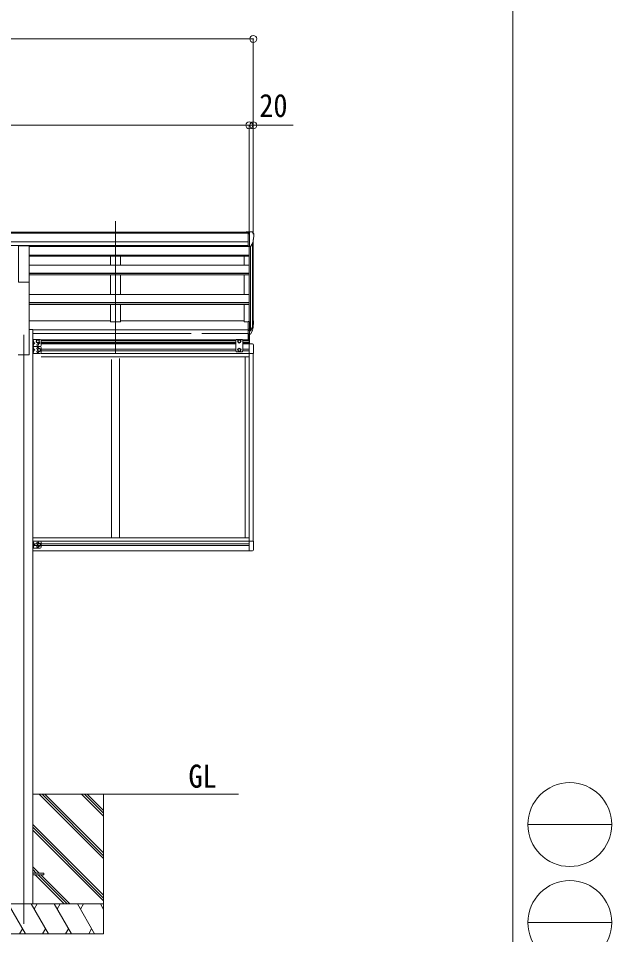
# Model space of a CAD drawing. Units: millimetres at full size, sheet at 1:35; details may follow other scales. Extents: x -9783 to 9892, y -6828 to 6752.
# Drawn here: x 6919 to 9892, y -1814 to 2773 of the extents above; entities that cross this region are included whole.
import ezdxf
from ezdxf.enums import TextEntityAlignment as Align

# ---------------------------------------------------------------- set-up
doc = ezdxf.new("R2010")
doc.units = ezdxf.units.MM
doc.header["$LTSCALE"] = 35
doc.header["$PDMODE"] = 32
doc.header["$PDSIZE"] = 35
for name, color, linetype, lineweight in [('0-0_0', 7, 'Continuous', 9), ('0-1_本体', 4, 'Continuous', 9), ('0-2_部品', 7, 'Continuous', 9), ('0-8_PARTS2', 2, 'Continuous', 9), ('0-A_寸法', 4, 'Continuous', 9), ('1-1_GLASS', 4, 'Continuous', 9), ('1-2_GLASS_SEAL', 7, 'Continuous', 9), ('F-0_240', 7, 'Continuous', 9)]:
    doc.layers.add(name, color=color, linetype=linetype, lineweight=lineweight)
doc.styles.add('ＭＳ ゴシック', font='')
doc.styles.get('ＭＳ ゴシック').set_extended_font_data('MS Gothic')

msp = doc.modelspace()

# ---------------------------------------------------------------- linework, layer by layer
at = {"layer": '0-0_0'}
for p, q in [((8022.11, -1110.56), (6991.31, -1110.56)), ((7346.11, -1433.02), (7023.65, -1110.56)), ((7346.11, -1418.88), (7037.79, -1110.56)), ((7346.11, -1404.74), (7051.93, -1110.56)), ((7346.11, -1220.89), (7235.78, -1110.56)), ((7346.11, -1206.75), (7249.92, -1110.56)), ((7346.11, -1192.61), (7264.07, -1110.56)), ((7346.11, -1110.56), (7346.11, -1810.56)), ((7346.11, -1616.87), (6991.31, -1262.07)), ((7346.11, -1631.01), (6991.31, -1276.21)), ((7346.11, -1645.16), (6991.31, -1290.36)), ((7023.17, -1506.06), (6991.31, -1474.2)), ((7009.03, -1506.06), (6991.31, -1488.35)), ((6994.89, -1506.06), (6991.31, -1502.49)), ((7149.39, -1660.56), (7003.89, -1515.06)), ((7163.53, -1660.56), (7018.03, -1515.06)), ((7177.67, -1660.56), (7032.17, -1515.06)), ((6546.11, -1660.56), (7346.11, -1660.56)), ((6954.96, -1810.56), (6868.35, -1660.56)), ((7070.43, -1810.56), (6983.82, -1660.56)), ((6998.82, -1686.54), (7013.83, -1660.56)), ((7185.9, -1810.56), (7099.29, -1660.56)), ((7114.29, -1686.54), (7129.3, -1660.56)), ((7301.37, -1810.56), (7214.76, -1660.56)), ((7229.76, -1686.54), (7244.76, -1660.56)), ((7346.11, -1688.06), (7330.23, -1660.56)), ((6939.96, -1784.58), (6924.96, -1810.56)), ((7055.43, -1784.58), (7040.43, -1810.56)), ((7170.9, -1784.58), (7155.9, -1810.56)), ((7286.37, -1784.58), (7271.37, -1810.56)), ((7346.11, -1810.56), (6546.11, -1810.56))]:
    msp.add_line(p, q, dxfattribs=at)
at = {"layer": '0-1_本体'}
for p, q in [((8069.61, 1702.42), (2722.61, 1702.42)), ((8069.61, 1697.07), (2722.61, 1697.07)), ((8069.61, 1653.54), (2722.61, 1653.54)), ((8096.11, 1250.3), (8096.11, 1665.67)), ((8069.61, 1635.87), (2722.61, 1635.87)), ((6973.61, 1633.5), (8069.61, 1633.5)), ((6973.61, 1630.35), (8076.11, 1630.35)), ((7381.11, 1630.35), (7381.11, 1633.5)), ((7431.11, 1630.35), (7431.11, 1633.5)), ((8051.11, 1633.5), (8051.11, 1630.35)), ((8076.11, 1631.04), (8076.11, 1254.73)), ((8082.11, 1631.51), (8082.11, 1210.3)), ((8091.83, 1646.87), (8091.83, 1228.3)), ((6973.61, 1586.87), (8076.11, 1586.87)), ((6973.61, 1582.79), (8076.11, 1582.79)), ((7381.11, 1537.64), (7381.11, 1582.79)), ((7431.11, 1537.64), (7431.11, 1582.79)), ((8051.11, 1582.76), (8051.11, 1537.77)), ((6973.61, 1537.64), (8076.11, 1537.64)), ((6973.61, 1089.44), (6973.61, 1502.08)), ((6973.61, 1496.9), (8076.11, 1496.9)), ((6973.61, 1495.41), (8076.11, 1495.41)), ((6973.61, 1488.62), (8076.11, 1488.62)), ((7381.11, 1390.33), (7381.11, 1488.62)), ((7431.11, 1390.33), (7431.11, 1488.62)), ((8051.11, 1488.59), (8051.11, 1390.33)), ((6973.51, 1390.33), (8076.11, 1390.33)), ((6973.45, 1351.12), (8076.11, 1351.12)), ((6973.51, 1339.98), (8076.11, 1339.98)), ((6973.53, 1349.64), (8076.11, 1349.64)), ((7381.11, 1339.98), (7381.11, 1253.91)), ((7431.11, 1339.98), (7431.11, 1253.91)), ((8051.11, 1340.07), (8051.11, 1253.91)), ((6973.38, 1258.71), (7381.11, 1258.71)), ((6973.38, 1258.71), (7381.11, 1258.71)), ((7431.11, 1253.91), (7381.11, 1253.91)), ((8051.11, 1258.71), (7431.11, 1258.71)), ((8069.61, 1253.91), (8051.11, 1253.91)), ((6991.31, 1215.82), (6973.61, 1215.82)), ((6991.31, 1215.82), (6991.31, -1660.56)), ((8069.61, 1214.58), (6991.31, 1214.58)), ((8069.61, 1213.22), (6991.31, 1213.22)), ((7784.11, 1195.84), (6991.31, 1195.84)), ((8069.61, 1195.84), (7838.11, 1195.84)), ((6973.87, 1089.44), (6918.87, 1089.44))]:
    msp.add_line(p, q, dxfattribs=at)
at = {"layer": '0-2_部品'}
for p, q in [((8070.01, 1704.02), (8060.01, 1703.93)), ((8060.01, 1702.42), (8060.01, 1703.93)), ((8070.01, 1632.04), (8070.01, 1704.02)), ((8088.51, 1704.02), (8070.01, 1704.02)), ((8076.51, 1631.04), (8076.51, 1704.02)), ((8088.51, 1704.02), (8090.84, 1703.88)), ((8091.6, 1703.45), (8095.67, 1697.65)), ((8098.51, 1694.65), (8098.51, 1694.02)), ((6974.01, 1634.15), (6919.01, 1634.15)), ((6919.01, 1453.22), (6919.01, 1634.15)), ((6974.01, 1453.22), (6974.01, 1634.15)), ((8070.01, 1632.04), (8076.51, 1632.04)), ((8076.51, 1631.04), (8081.72, 1631.36)), ((8084.14, 1632.85), (8093.41, 1648.92)), ((6974.01, 1453.22), (6919.01, 1453.22)), ((8070.01, 1254.73), (8070.01, 1193.67)), ((8070.01, 1254.73), (8076.51, 1254.73)), ((8076.51, 1254.73), (8076.51, 1192.85)), ((8070.01, 1216.42), (8076.51, 1216.42)), ((8070.01, 1211.02), (8076.51, 1211.02)), ((8070.01, 1193.67), (8076.51, 1193.67)), ((8076.51, 1210.02), (8081.65, 1210.02)), ((8076.51, 1208.02), (8081.36, 1208.02)), ((8076.51, 1192.85), (8081.36, 1192.85)), ((8082.95, 1210.77), (8092.7, 1229.19)), ((8094.12, 1228.69), (8083.96, 1209.52)), ((8091.53, 1211.84), (8083.96, 1194.35))]:
    msp.add_line(p, q, dxfattribs=at)
at = {"layer": '0-2_部品', "color": 4}
for p, q in [((6991.31, -1506.06), (7046.11, -1506.06)), ((7046.11, -1506.06), (7046.11, -1515.06)), ((6991.31, -1515.06), (7046.11, -1515.06))]:
    msp.add_line(p, q, dxfattribs=at)
at = {"layer": '0-2_部品'}
for centre, radius, start, end in [((8090.78, 1702.88), 1, 35, 86.5), ((8095.51, 1694.65), 3, 0, 87), ((7896.51, 1694.02), 202, 347.09739, 0), ((8081.54, 1634.35), 3, 273.5, 330), ((7963.29, 1247.92), 133.22, 344.28698, 356.72013), ((8008.56, 1255.14), 88.05, 342.78929, 2.77608), ((8007.85, 1250.86), 89.07, 345.58812, 5.50424), ((8081.36, 1211.02), 3, 270, 330), ((8081.36, 1195.85), 3, 270, 330), ((8081.65, 1211.52), 1.5, 270, 330)]:
    msp.add_arc(centre, radius, start, end, dxfattribs=at)
at = {"layer": '0-8_PARTS2'}
for p, q in [((7406.11, 1095.64), (7406.11, 1758.17)), ((6946.11, 1189.44), (6946.11, -1760.56))]:
    msp.add_line(p, q, dxfattribs=at)
at = {"layer": '0-A_寸法', "color": 6}
for p, q in [((-2663.89, 2670.12), (8096.11, 2670.12)), ((8096.11, 2670.12), (8096.11, 2237.8)), ((8076.11, 2237.8), (2716.11, 2237.8)), ((8076.11, 2237.8), (8076.11, 1692.17)), ((8076.11, 2237.8), (8076.11, 1692.17)), ((8076.11, 2237.8), (8096.11, 2237.8)), ((8096.11, 2237.8), (8096.11, 1692.17)), ((8096.11, 2237.8), (8296.11, 2237.8))]:
    msp.add_line(p, q, dxfattribs=at)
for p in [(8096.11, 2670.12), (8076.11, 2237.8), (8076.11, 2237.8), (8096.11, 2237.8)]:
    msp.add_point(p, dxfattribs=at)
at = {"layer": '1-1_GLASS'}
for p, q in [((8011.61, 1164.33), (7033.31, 1164.33)), ((8008.61, 1160.83), (7033.31, 1160.83)), ((8008.61, 1151.83), (7033.31, 1151.83)), ((8008.61, 1148.33), (7033.31, 1148.33)), ((8076.11, 1164.33), (8040.61, 1164.33)), ((8076.11, 1160.83), (8043.61, 1160.83)), ((8076.11, 1151.83), (8043.61, 1151.83)), ((8076.11, 1148.33), (8043.61, 1148.33)), ((7033.31, 1143.33), (8008.61, 1143.33)), ((8008.61, 1117.33), (7033.31, 1117.33)), ((8008.61, 1108.33), (7033.31, 1108.33)), ((7834.21, 1117.33), (7834.02, 1117.33)), ((7834.2, 1108.33), (7834.03, 1108.33)), ((8043.61, 1143.33), (8076.11, 1143.33)), ((8076.11, 1117.33), (8043.61, 1117.33)), ((8076.11, 1108.33), (8043.61, 1108.33)), ((8076.11, 1143.82), (8076.11, 107.33)), ((7033.31, 1094.83), (8076.11, 1094.83)), ((7033.31, 1078.83), (8076.11, 1078.83)), ((7386.11, 1065.17), (7386.11, 171.83)), ((7426.11, 1070.72), (7426.11, 171.83)), ((8056.11, 1079.33), (8056.11, 171.83)), ((8096.11, 1094.63), (8096.11, 156.02)), ((8056.11, 242.33), (8056.11, 171.83)), ((8096.11, 257.83), (8096.11, 156.02)), ((8076.11, 171.83), (6991.31, 171.83)), ((8076.11, 155.83), (6991.31, 155.83)), ((8076.11, 142.33), (6991.31, 142.33)), ((8076.11, 133.33), (6991.31, 133.33)), ((8076.11, 107.33), (6991.31, 107.33))]:
    msp.add_line(p, q, dxfattribs=at)
at = {"layer": '1-2_GLASS_SEAL'}
for p, q in [((8070.61, 1164.33), (8070.61, 1193.67)), ((8076.11, 1143.82), (8076.11, 1193.67)), ((8077.61, 1143.82), (8077.61, 1192.85)), ((7028.31, 1165.33), (6991.31, 1165.33)), ((6991.31, 1165.33), (6991.31, 1130.33)), ((6993.43, 1156.83), (6994.06, 1158.01)), ((6993.43, 1156.83), (6994.06, 1155.64)), ((6993.81, 1165.33), (6993.81, 1130.33)), ((6994.31, 1160.83), (6993.81, 1160.74)), ((6993.81, 1160.74), (6993.81, 1152.92)), ((6994.31, 1152.83), (6993.81, 1152.92)), ((6993.81, 1152.83), (7000.81, 1147.83)), ((6994.06, 1158.01), (6996.29, 1159.13)), ((6994.06, 1155.64), (6996.29, 1154.53)), ((6994.31, 1160.83), (6995.11, 1160.69)), ((6994.31, 1152.83), (6994.31, 1160.83)), ((6994.31, 1152.83), (6995.11, 1152.97)), ((7009.81, 1160.08), (7016.31, 1163.83)), ((7009.81, 1152.57), (7009.81, 1160.08)), ((7016.31, 1148.82), (7009.81, 1152.57)), ((7016.31, 1163.83), (7022.81, 1160.08)), ((7022.81, 1152.57), (7016.31, 1148.82)), ((7022.81, 1160.08), (7022.81, 1152.57)), ((7033.31, 1160.33), (7033.31, 1135.33)), ((8012.61, 1165.33), (8008.61, 1161.33)), ((8008.61, 1107.83), (8008.61, 1161.33)), ((8012.61, 1165.33), (8039.61, 1165.33)), ((8026.11, 1163.83), (8019.61, 1160.08)), ((8019.61, 1160.08), (8019.61, 1152.57)), ((8019.61, 1152.57), (8026.11, 1148.82)), ((8032.61, 1160.08), (8026.11, 1163.83)), ((8026.11, 1148.82), (8032.61, 1152.57)), ((8032.61, 1152.57), (8032.61, 1160.08)), ((8039.61, 1165.33), (8043.61, 1161.33)), ((8043.61, 1161.33), (8043.61, 1107.83)), ((7028.31, 1130.33), (6991.31, 1130.33)), ((6991.31, 1130.33), (6991.31, 1095.33)), ((7028.31, 1130.33), (6991.31, 1130.33)), ((6993.43, 1138.83), (6994.06, 1140.01)), ((6993.43, 1138.83), (6994.06, 1137.64)), ((6993.43, 1121.83), (6994.06, 1123.01)), ((6993.43, 1121.83), (6994.06, 1120.64)), ((6993.43, 1103.83), (6994.06, 1105.01)), ((6993.43, 1103.83), (6994.06, 1102.64)), ((6994.31, 1142.83), (6993.81, 1142.74)), ((6993.81, 1142.74), (6993.81, 1134.92)), ((6994.31, 1134.83), (6993.81, 1134.92)), ((6993.81, 1130.33), (6993.81, 1095.33)), ((6994.31, 1125.83), (6993.81, 1125.74)), ((6993.81, 1125.74), (6993.81, 1117.92)), ((6994.31, 1117.83), (6993.81, 1117.92)), ((6993.81, 1117.83), (7000.81, 1112.83)), ((6994.31, 1107.83), (6993.81, 1107.74)), ((6993.81, 1107.74), (6993.81, 1099.92)), ((6994.06, 1140.01), (6996.29, 1141.13)), ((6994.06, 1137.64), (6996.29, 1136.53)), ((6994.06, 1123.01), (6996.29, 1124.13)), ((6994.06, 1120.64), (6996.29, 1119.53)), ((6994.06, 1105.01), (6996.29, 1106.13)), ((6994.06, 1102.64), (6996.29, 1101.53)), ((6994.31, 1142.83), (6995.11, 1142.69)), ((6994.31, 1134.83), (6994.31, 1142.83)), ((6994.31, 1134.83), (6995.11, 1134.97)), ((6994.31, 1125.83), (6995.11, 1125.69)), ((6994.31, 1117.83), (6994.31, 1125.83)), ((6994.31, 1117.83), (6995.11, 1117.97)), ((6994.31, 1107.83), (6995.11, 1107.69)), ((6994.31, 1099.83), (6994.31, 1107.83)), ((7016.81, 1116.58), (7023.31, 1120.33)), ((7016.81, 1109.07), (7016.81, 1116.58)), ((7023.31, 1105.32), (7016.81, 1109.07)), ((7023.31, 1120.33), (7029.81, 1116.58)), ((7029.81, 1109.07), (7023.31, 1105.32)), ((7029.81, 1116.58), (7029.81, 1109.07)), ((7033.31, 1125.33), (7033.31, 1100.33)), ((8012.61, 1103.83), (8008.61, 1107.83)), ((8012.61, 1103.83), (8039.61, 1103.83)), ((8039.61, 1103.83), (8043.61, 1107.83)), ((8076.11, 1143.83), (8091.4, 1143.03)), ((8096.61, 1137.53), (8096.61, 1094.63)), ((7028.31, 1095.33), (6991.31, 1095.33)), ((6994.31, 1099.83), (6993.81, 1099.92)), ((6994.31, 1099.83), (6995.11, 1099.97)), ((8076.11, 1094.63), (8096.61, 1094.63)), ((6991.31, 155.33), (6991.31, 120.33)), ((7028.31, 155.33), (6991.31, 155.33)), ((6993.81, 155.33), (6993.81, 120.33)), ((6994.31, 142.83), (6993.81, 142.92)), ((6993.81, 137.83), (7000.81, 137.83)), ((6994.31, 150.83), (6995.11, 150.69)), ((6994.31, 142.83), (6995.11, 142.97)), ((7033.31, 150.33), (7033.31, 125.33)), ((8076.11, 156.02), (8096.61, 156.02)), ((8096.61, 113.12), (8096.61, 156.02)), ((7028.31, 120.33), (6991.31, 120.33)), ((6994.31, 124.83), (6993.81, 124.92)), ((6994.31, 132.83), (6995.11, 132.69)), ((6994.31, 124.83), (6995.11, 124.97)), ((8076.11, 106.82), (8091.4, 107.62))]:
    msp.add_line(p, q, dxfattribs=at)
for points in [[(6993.81, 1147.83), (7000.81, 1147.83), (6993.81, 1142.83)], [(6993.81, 1112.83), (7000.81, 1112.83), (6993.81, 1107.83)], [(8019.61, 1109.07), (8019.61, 1116.58), (8026.11, 1120.33)], [(8032.61, 1109.07), (8026.11, 1105.32), (8019.61, 1109.07)], [(8026.11, 1120.33), (8032.61, 1116.58), (8032.61, 1109.07)], [(6993.43, 146.83), (6994.06, 148.01), (6996.29, 149.13)], [(6993.43, 146.83), (6994.06, 145.64), (6996.29, 144.53)], [(6994.31, 142.83), (6994.31, 150.83), (6993.81, 150.74), (6993.81, 142.92)], [(6993.81, 142.83), (7000.81, 137.83), (6993.81, 132.83)], [(6993.43, 128.83), (6994.06, 130.01), (6996.29, 131.13)], [(6993.43, 128.83), (6994.06, 127.64), (6996.29, 126.53)], [(6994.31, 124.83), (6994.31, 132.83), (6993.81, 132.74), (6993.81, 124.92)]]:
    msp.add_lwpolyline(points, dxfattribs=at)
msp.add_lwpolyline([(7023.31, 130.32), (7016.81, 134.07), (7016.81, 141.58), (7023.31, 145.33), (7029.81, 141.58), (7029.81, 134.07)], close=True, dxfattribs=at)
for centre, radius in [((7016.31, 1156.33), 8.5), ((7016.31, 1156.33), 7.5), ((7016.31, 1156.33), 6.5), ((8026.11, 1156.33), 8.5), ((8026.11, 1156.33), 7.5), ((8026.11, 1156.33), 6.5), ((7016.31, 1139.33), 4.25), ((7023.31, 1112.83), 8.5), ((7023.31, 1112.83), 7.5), ((7023.31, 1112.83), 6.5), ((8026.11, 1112.83), 8.5), ((8026.11, 1112.83), 7.5), ((8026.11, 1112.83), 6.5), ((7023.31, 137.83), 8.5), ((7023.31, 137.83), 7.5), ((7023.31, 137.83), 6.5)]:
    msp.add_circle(centre, radius, dxfattribs=at)
for centre, radius, start, end in [((6994.96, 1159.8), 0.9, 32.05588, 80), ((6994.96, 1153.86), 0.9, 280, 327.94412), ((6990.21, 1156.83), 6.5, 327.94412, 32.05588), ((7023.31, 1147.83), 4.25, 173.70569, 85.23923), ((7028.31, 1160.33), 5, 0, 90), ((6994.96, 1141.8), 0.9, 32.05588, 80), ((6994.96, 1135.86), 0.9, 280, 327.94412), ((6994.96, 1124.8), 0.9, 32.05588, 80), ((6994.96, 1118.86), 0.9, 280, 327.94412), ((6994.96, 1106.8), 0.9, 32.05588, 80), ((6990.21, 1138.83), 6.5, 327.94412, 32.05588), ((6990.21, 1121.83), 6.5, 327.94412, 32.05588), ((6990.21, 1103.83), 6.5, 327.94412, 32.05588), ((7016.31, 1121.33), 4.25, 353.70569, 265.23923), ((7016.31, 1104.33), 4.25, 94.76077, 6.29431), ((7028.31, 1135.33), 5, 270, 0), ((7028.31, 1125.33), 5, 0, 90), ((8091.11, 1137.53), 5.5, 0, 87), ((6994.96, 1100.86), 0.9, 280, 327.94412), ((7028.31, 1100.33), 5, 270, 0), ((6994.96, 149.8), 0.9, 32.05588, 80), ((6994.96, 143.86), 0.9, 280, 327.94412), ((6990.21, 146.83), 6.5, 327.94412, 32.05588), ((7016.31, 146.33), 4.25, 353.70569, 265.23923), ((7028.31, 150.33), 5, 0, 90), ((6994.96, 131.8), 0.9, 32.05588, 80), ((6994.96, 125.86), 0.9, 280, 327.94412), ((6990.21, 128.83), 6.5, 327.94412, 32.05588), ((7016.31, 129.33), 4.25, 94.76077, 6.29431), ((7028.31, 125.33), 5, 270, 0), ((8091.11, 113.12), 5.5, 273, 0)]:
    msp.add_arc(centre, radius, start, end, dxfattribs=at)
at = {"layer": 'F-0_240', "color": 5}
msp.add_line((9396.97, 6751.9), (9396.97, -6828.1), dxfattribs=at)
at = {"layer": 'F-0_240', "color": 4}
for p, q in [((9471.77, -1263.1), (9891.77, -1263.1)), ((9471.77, -1753.1), (9891.77, -1753.1))]:
    msp.add_line(p, q, dxfattribs=at)
for centre in [(9681.77, -1263.1), (9681.77, -1753.1)]:
    msp.add_circle(centre, 210, dxfattribs=at)

# ---------------------------------------------------------------- texts
at = {"layer": '0-0_0', "style": 'ＭＳ ゴシック', "width": 0.9}
msp.add_text('GL', height=115.5, dxfattribs=at).set_placement((7771.43, -1113), align=Align.BOTTOM_LEFT)
at = {"layer": '0-A_寸法', "color": 7, "style": 'ＭＳ ゴシック', "width": 0.9}
msp.add_text('20', height=115.5, dxfattribs=at).set_placement((8126.11, 2244.8), align=Align.BOTTOM_LEFT)

doc.saveas('drawing.dxf')
